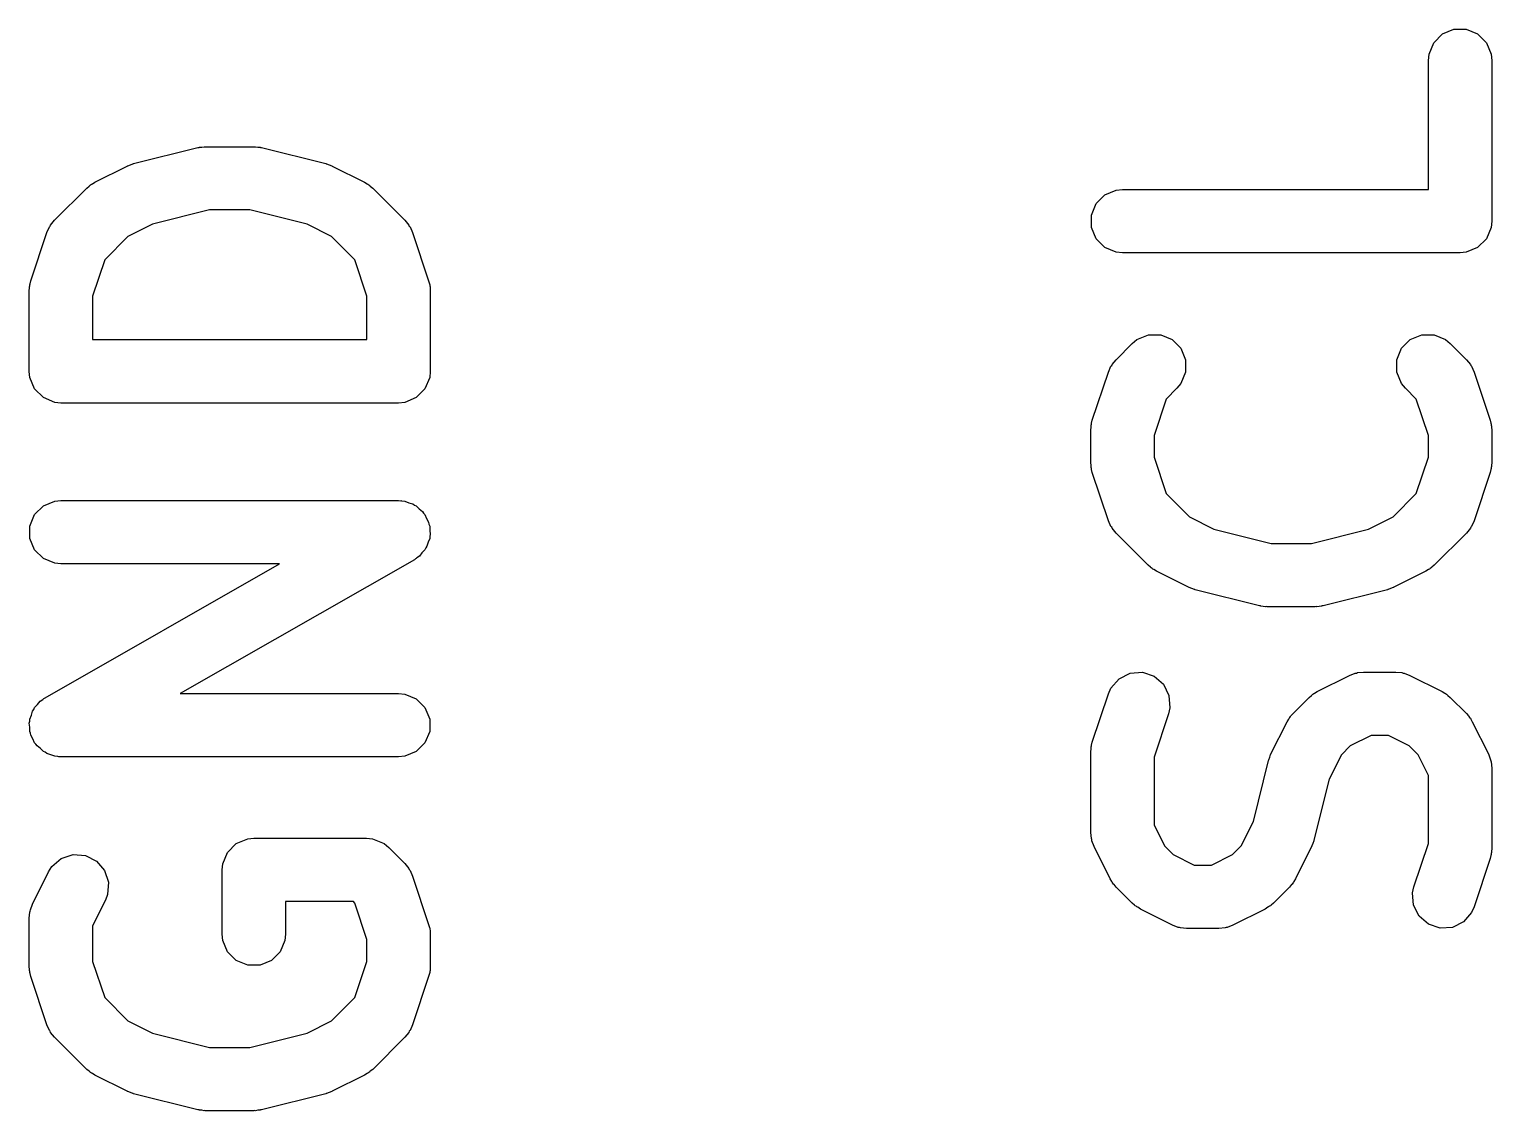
# Model space of a CAD drawing. Header units: inches. Extents: x 0.39 to 2.81, y 0.39 to 2.19.
# Drawn here: x 1.8829 to 2.0193, y 1.8308 to 1.9316 of the extents above; entities that cross this region are included whole.
import ezdxf

# ---------------------------------------------------------------- set-up
doc = ezdxf.new("R2010")
doc.units = ezdxf.units.IN
doc.header["$MEASUREMENT"] = 0
doc.layers.add('BLACK', color=250, linetype='CONTINUOUS')

msp = doc.modelspace()

# ---------------------------------------------------------------- linework, layer by layer
at = {"layer": 'BLACK', "linetype": 'CONTINUOUS'}
for p, q in [((2.01474, 1.93119), (2.01581, 1.93163)), ((2.01581, 1.93163), (2.01696, 1.93163)), ((2.01696, 1.93163), (2.01802, 1.93119)), ((2.01349, 1.92931), (2.01393, 1.93037)), ((2.01393, 1.93037), (2.01474, 1.93119)), ((2.01802, 1.93119), (2.01884, 1.93037)), ((2.01884, 1.93037), (2.01928, 1.92931)), ((2.01343, 1.92873), (2.01349, 1.92931)), ((2.01343, 1.91669), (2.01343, 1.92873)), ((2.01928, 1.92931), (2.01933, 1.92873)), ((2.01933, 1.92873), (2.01933, 1.91373)), ((1.89267, 1.9191), (1.89867, 1.9206)), ((1.89867, 1.9206), (1.89877, 1.92061)), ((1.89877, 1.92061), (1.89881, 1.92063)), ((1.89881, 1.92063), (1.89902, 1.92065)), ((1.89902, 1.92065), (1.89924, 1.92068)), ((1.89924, 1.92068), (1.89928, 1.92068)), ((1.89928, 1.92068), (1.89938, 1.92068)), ((1.89938, 1.92068), (1.90388, 1.92068)), ((1.90388, 1.92068), (1.90398, 1.92068)), ((1.90398, 1.92068), (1.90403, 1.92068)), ((1.90403, 1.92068), (1.90424, 1.92065)), ((1.90424, 1.92065), (1.90446, 1.92063)), ((1.90446, 1.92063), (1.9045, 1.92061)), ((1.9045, 1.92061), (1.9046, 1.9206)), ((1.9046, 1.9206), (1.9106, 1.9191)), ((1.88906, 1.91737), (1.89206, 1.91887)), ((1.89206, 1.91887), (1.89211, 1.91889)), ((1.89211, 1.91889), (1.89212, 1.9189)), ((1.89212, 1.9189), (1.89237, 1.91899)), ((1.89237, 1.91899), (1.8926, 1.91908)), ((1.8926, 1.91908), (1.89263, 1.91908)), ((1.89263, 1.91908), (1.89267, 1.9191)), ((1.9106, 1.9191), (1.91064, 1.91908)), ((1.91064, 1.91908), (1.91066, 1.91908)), ((1.91066, 1.91908), (1.9109, 1.91899)), ((1.9109, 1.91899), (1.91114, 1.9189)), ((1.91114, 1.9189), (1.91116, 1.91889)), ((1.91116, 1.91889), (1.9112, 1.91887)), ((1.9112, 1.91887), (1.9142, 1.91737)), ((1.8853, 1.91382), (1.8883, 1.91682)), ((1.8883, 1.91682), (1.88852, 1.91701)), ((1.88852, 1.91701), (1.88857, 1.91707)), ((1.88857, 1.91707), (1.88866, 1.91712)), ((1.88866, 1.91712), (1.88874, 1.91719)), ((1.88874, 1.91719), (1.88882, 1.91722)), ((1.88882, 1.91722), (1.88906, 1.91737)), ((1.9142, 1.91737), (1.91445, 1.91722)), ((1.91445, 1.91722), (1.91452, 1.91719)), ((1.91452, 1.91719), (1.9146, 1.91712)), ((1.9146, 1.91712), (1.91469, 1.91707)), ((1.91469, 1.91707), (1.91474, 1.91701)), ((1.91474, 1.91701), (1.91497, 1.91682)), ((1.91497, 1.91682), (1.91797, 1.91382)), ((1.98325, 1.91619), (1.98431, 1.91663)), ((1.98431, 1.91663), (1.98489, 1.91669)), ((1.98489, 1.91669), (2.01343, 1.91669)), ((1.98199, 1.91431), (1.98243, 1.91538)), ((1.98243, 1.91538), (1.98325, 1.91619)), ((1.88493, 1.91337), (1.8853, 1.91382)), ((1.89975, 1.91478), (1.89442, 1.91345)), ((1.90352, 1.91478), (1.89975, 1.91478)), ((1.90885, 1.91345), (1.90352, 1.91478)), ((1.91797, 1.91382), (1.91834, 1.91337)), ((1.98199, 1.91316), (1.98199, 1.91431)), ((2.01933, 1.91373), (2.01928, 1.91316)), ((1.88308, 1.90817), (1.88458, 1.91267)), ((1.88458, 1.91267), (1.88482, 1.9132)), ((1.88482, 1.9132), (1.88489, 1.91328)), ((1.88489, 1.91328), (1.88493, 1.91337)), ((1.89442, 1.91345), (1.89213, 1.91231)), ((1.91113, 1.91231), (1.90885, 1.91345)), ((1.91834, 1.91337), (1.91838, 1.91328)), ((1.91838, 1.91328), (1.91845, 1.9132)), ((1.91845, 1.9132), (1.91868, 1.91267)), ((1.91868, 1.91267), (1.92018, 1.90817)), ((1.98243, 1.91209), (1.98199, 1.91316)), ((2.01928, 1.91316), (2.01884, 1.91209)), ((1.89213, 1.91231), (1.88997, 1.91014)), ((1.9133, 1.91014), (1.91113, 1.91231)), ((1.98325, 1.91128), (1.98243, 1.91209)), ((1.98431, 1.91084), (1.98325, 1.91128)), ((2.01802, 1.91128), (2.01696, 1.91084)), ((2.01884, 1.91209), (2.01802, 1.91128)), ((1.88997, 1.91014), (1.88884, 1.90675)), ((1.91443, 1.90675), (1.9133, 1.91014)), ((1.98489, 1.91078), (1.98431, 1.91084)), ((2.01638, 1.91078), (1.98489, 1.91078)), ((2.01696, 1.91084), (2.01638, 1.91078)), ((1.88293, 1.90723), (1.88296, 1.90753)), ((1.88293, 1.89973), (1.88293, 1.90723)), ((1.88296, 1.9076), (1.88298, 1.90771)), ((1.88296, 1.90753), (1.88296, 1.9076)), ((1.88298, 1.90771), (1.88299, 1.90781)), ((1.88299, 1.90781), (1.88302, 1.90788)), ((1.88302, 1.90788), (1.88308, 1.90817)), ((1.92018, 1.90817), (1.92025, 1.90788)), ((1.92025, 1.90788), (1.92028, 1.90781)), ((1.92028, 1.90781), (1.92029, 1.90771)), ((1.92029, 1.90771), (1.92031, 1.9076)), ((1.92031, 1.9076), (1.92031, 1.90753)), ((1.92031, 1.90753), (1.92033, 1.90723)), ((1.92033, 1.90723), (1.92033, 1.89973)), ((1.88884, 1.90675), (1.88884, 1.90269)), ((1.91443, 1.90269), (1.91443, 1.90675)), ((1.98624, 1.90269), (1.98731, 1.90313)), ((1.98731, 1.90313), (1.98846, 1.90313)), ((1.98846, 1.90313), (1.98953, 1.90269)), ((2.01174, 1.90269), (2.01281, 1.90313)), ((2.01281, 1.90313), (2.01396, 1.90313)), ((2.01396, 1.90313), (2.01502, 1.90269)), ((1.88884, 1.90269), (1.91443, 1.90269)), ((1.9843, 1.90082), (1.9858, 1.90232)), ((1.9858, 1.90232), (1.98624, 1.90269)), ((1.98953, 1.90269), (1.99034, 1.90188)), ((1.99034, 1.90188), (1.99078, 1.90081)), ((2.01049, 1.90081), (2.01093, 1.90188)), ((2.01093, 1.90188), (2.01174, 1.90269)), ((2.01502, 1.90269), (2.01547, 1.90232)), ((2.01547, 1.90232), (2.01697, 1.90082)), ((1.98358, 1.89967), (1.98382, 1.9002)), ((1.98382, 1.9002), (1.98389, 1.90028)), ((1.98389, 1.90028), (1.98393, 1.90038)), ((1.98393, 1.90038), (1.9843, 1.90082)), ((1.99078, 1.90081), (1.99078, 1.89966)), ((2.01049, 1.89966), (2.01049, 1.90081)), ((2.01697, 1.90082), (2.01734, 1.90038)), ((2.01734, 1.90038), (2.01738, 1.90028)), ((2.01738, 1.90028), (2.01745, 1.9002)), ((2.01745, 1.9002), (2.01768, 1.89967)), ((1.88299, 1.89916), (1.88293, 1.89973)), ((1.88343, 1.89809), (1.88299, 1.89916)), ((1.92028, 1.89916), (1.91984, 1.89809)), ((1.92033, 1.89973), (1.92028, 1.89916)), ((1.98208, 1.89517), (1.98358, 1.89967)), ((1.99078, 1.89966), (1.99034, 1.8986)), ((2.01093, 1.8986), (2.01049, 1.89966)), ((2.01768, 1.89967), (2.01918, 1.89517)), ((1.88425, 1.89728), (1.88343, 1.89809)), ((1.91984, 1.89809), (1.91902, 1.89728)), ((1.98997, 1.89815), (1.98897, 1.89714)), ((1.99034, 1.8986), (1.98997, 1.89815)), ((2.01129, 1.89815), (2.01093, 1.8986)), ((2.0123, 1.89714), (2.01129, 1.89815)), ((1.88531, 1.89684), (1.88425, 1.89728)), ((1.88589, 1.89678), (1.88531, 1.89684)), ((1.91738, 1.89678), (1.88589, 1.89678)), ((1.91796, 1.89684), (1.91738, 1.89678)), ((1.91902, 1.89728), (1.91796, 1.89684)), ((1.98897, 1.89714), (1.98784, 1.89376)), ((2.01343, 1.89376), (2.0123, 1.89714)), ((1.98196, 1.89461), (1.98198, 1.89471)), ((1.98198, 1.89471), (1.98199, 1.89481)), ((1.98199, 1.89481), (1.98202, 1.89489)), ((1.98202, 1.89489), (1.98208, 1.89517)), ((2.01918, 1.89517), (2.01925, 1.89489)), ((2.01925, 1.89489), (2.01928, 1.89481)), ((2.01928, 1.89481), (2.01929, 1.89471)), ((2.01929, 1.89471), (2.01931, 1.89461)), ((1.98193, 1.89424), (1.98196, 1.89453)), ((1.98193, 1.89124), (1.98193, 1.89424)), ((1.98196, 1.89453), (1.98196, 1.89461)), ((1.98784, 1.89376), (1.98784, 1.89172)), ((2.01343, 1.89172), (2.01343, 1.89376)), ((2.01931, 1.89461), (2.01931, 1.89453)), ((2.01931, 1.89453), (2.01933, 1.89424)), ((2.01933, 1.89424), (2.01933, 1.89124)), ((1.98196, 1.89095), (1.98193, 1.89124)), ((1.98196, 1.89087), (1.98196, 1.89095)), ((1.98198, 1.89077), (1.98196, 1.89087)), ((1.98199, 1.89066), (1.98198, 1.89077)), ((1.98202, 1.89059), (1.98199, 1.89066)), ((1.98208, 1.8903), (1.98202, 1.89059)), ((1.98784, 1.89172), (1.98897, 1.88833)), ((2.0123, 1.88833), (2.01343, 1.89172)), ((2.01925, 1.89059), (2.01918, 1.8903)), ((2.01928, 1.89066), (2.01925, 1.89059)), ((2.01929, 1.89077), (2.01928, 1.89066)), ((2.01931, 1.89087), (2.01929, 1.89077)), ((2.01933, 1.89124), (2.01931, 1.89095)), ((2.01931, 1.89095), (2.01931, 1.89087)), ((1.98358, 1.8858), (1.98208, 1.8903)), ((2.01918, 1.8903), (2.01768, 1.8858)), ((1.98897, 1.88833), (1.99113, 1.88617)), ((2.01013, 1.88617), (2.0123, 1.88833)), ((1.88343, 1.88638), (1.88425, 1.88719)), ((1.88425, 1.88719), (1.88531, 1.88763)), ((1.88531, 1.88763), (1.88589, 1.88769)), ((1.88589, 1.88769), (1.91738, 1.88769)), ((1.91738, 1.88769), (1.91753, 1.88767)), ((1.91753, 1.88767), (1.91759, 1.88768)), ((1.91759, 1.88768), (1.91766, 1.88766)), ((1.91766, 1.88766), (1.91796, 1.88763)), ((1.91796, 1.88763), (1.91832, 1.88748)), ((1.91832, 1.88748), (1.9187, 1.88738)), ((1.9187, 1.88738), (1.91885, 1.88726)), ((1.91885, 1.88726), (1.91902, 1.88719)), ((1.91902, 1.88719), (1.9193, 1.88691)), ((1.9193, 1.88691), (1.91961, 1.88667)), ((1.91961, 1.88667), (1.9197, 1.88651)), ((1.9197, 1.88651), (1.91984, 1.88638)), ((1.88299, 1.88531), (1.88343, 1.88638)), ((1.88299, 1.88416), (1.88299, 1.88531)), ((1.91984, 1.88638), (1.91999, 1.88601)), ((1.91999, 1.88601), (1.92018, 1.88567)), ((1.92018, 1.88567), (1.92021, 1.88549)), ((1.92021, 1.88549), (1.92028, 1.88531)), ((1.92028, 1.88531), (1.92028, 1.88492)), ((1.98382, 1.88528), (1.98358, 1.8858)), ((1.98389, 1.8852), (1.98382, 1.88528)), ((1.98393, 1.8851), (1.98389, 1.8852)), ((1.9843, 1.88465), (1.98393, 1.8851)), ((1.99113, 1.88617), (1.99342, 1.88502)), ((2.00785, 1.88502), (2.01013, 1.88617)), ((2.01734, 1.8851), (2.01697, 1.88465)), ((2.01738, 1.8852), (2.01734, 1.8851)), ((2.01745, 1.88528), (2.01738, 1.8852)), ((2.01768, 1.8858), (2.01745, 1.88528)), ((1.88343, 1.8831), (1.88299, 1.88416)), ((1.92013, 1.8838), (1.92002, 1.88342)), ((1.92028, 1.88416), (1.92013, 1.8838)), ((1.92028, 1.88492), (1.92033, 1.88453)), ((1.92033, 1.88453), (1.92028, 1.88435)), ((1.92028, 1.88435), (1.92028, 1.88416)), ((1.9873, 1.88165), (1.9843, 1.88465)), ((1.99342, 1.88502), (1.99875, 1.88369)), ((2.00252, 1.88369), (2.00785, 1.88502)), ((2.01697, 1.88465), (2.01397, 1.88165)), ((1.88425, 1.88228), (1.88343, 1.8831)), ((1.91932, 1.88251), (1.91908, 1.88234)), ((1.91956, 1.88282), (1.91932, 1.88251)), ((1.91984, 1.8831), (1.91956, 1.88282)), ((1.91991, 1.88327), (1.91984, 1.8831)), ((1.92002, 1.88342), (1.91991, 1.88327)), ((1.99875, 1.88369), (2.00252, 1.88369)), ((1.88531, 1.88184), (1.88425, 1.88228)), ((1.88442, 1.8693), (1.90626, 1.88178)), ((1.88589, 1.88178), (1.88531, 1.88184)), ((1.90626, 1.88178), (1.88589, 1.88178)), ((1.91885, 1.88217), (1.897, 1.86969)), ((1.91897, 1.88226), (1.91885, 1.88217)), ((1.91902, 1.88228), (1.91897, 1.88226)), ((1.91908, 1.88234), (1.91902, 1.88228)), ((1.98752, 1.88146), (1.9873, 1.88165)), ((1.98757, 1.88141), (1.98752, 1.88146)), ((1.98766, 1.88135), (1.98757, 1.88141)), ((1.98774, 1.88128), (1.98766, 1.88135)), ((1.98782, 1.88125), (1.98774, 1.88128)), ((1.98806, 1.8811), (1.98782, 1.88125)), ((1.99106, 1.8796), (1.98806, 1.8811)), ((2.0132, 1.8811), (2.0102, 1.8796)), ((2.01345, 1.88125), (2.0132, 1.8811)), ((2.01352, 1.88128), (2.01345, 1.88125)), ((2.0136, 1.88135), (2.01352, 1.88128)), ((2.01369, 1.88141), (2.0136, 1.88135)), ((2.01374, 1.88146), (2.01369, 1.88141)), ((2.01397, 1.88165), (2.01374, 1.88146)), ((1.99111, 1.87958), (1.99106, 1.8796)), ((1.99112, 1.87957), (1.99111, 1.87958)), ((1.99137, 1.87948), (1.99112, 1.87957)), ((1.9916, 1.87939), (1.99137, 1.87948)), ((1.99163, 1.87939), (1.9916, 1.87939)), ((1.99167, 1.87937), (1.99163, 1.87939)), ((1.99767, 1.87787), (1.99167, 1.87937)), ((2.0096, 1.87937), (2.0036, 1.87787)), ((2.00964, 1.87939), (2.0096, 1.87937)), ((2.00966, 1.87939), (2.00964, 1.87939)), ((2.0099, 1.87948), (2.00966, 1.87939)), ((2.01014, 1.87957), (2.0099, 1.87948)), ((2.01016, 1.87958), (2.01014, 1.87957)), ((2.0102, 1.8796), (2.01016, 1.87958)), ((1.99777, 1.87786), (1.99767, 1.87787)), ((1.99781, 1.87784), (1.99777, 1.87786)), ((1.99802, 1.87782), (1.99781, 1.87784)), ((1.99824, 1.87779), (1.99802, 1.87782)), ((1.99828, 1.8778), (1.99824, 1.87779)), ((1.99838, 1.87779), (1.99828, 1.8778)), ((2.00288, 1.87779), (1.99838, 1.87779)), ((2.00298, 1.8778), (2.00288, 1.87779)), ((2.00303, 1.87779), (2.00298, 1.8778)), ((2.00324, 1.87782), (2.00303, 1.87779)), ((2.00346, 1.87784), (2.00324, 1.87782)), ((2.0035, 1.87786), (2.00346, 1.87784)), ((2.0036, 1.87787), (2.0035, 1.87786)), ((1.98458, 1.87107), (1.98561, 1.87159)), ((1.98561, 1.87159), (1.98675, 1.87167)), ((1.98675, 1.87167), (1.98785, 1.87131)), ((2.00606, 1.87138), (2.0066, 1.87159)), ((2.0066, 1.87159), (2.00671, 1.8716)), ((2.00671, 1.8716), (2.00681, 1.87164)), ((2.00681, 1.87164), (2.00738, 1.87169)), ((2.00738, 1.87169), (2.01038, 1.87169)), ((2.01038, 1.87169), (2.01096, 1.87164)), ((2.01096, 1.87164), (2.01106, 1.8716)), ((2.01106, 1.8716), (2.01116, 1.87159)), ((2.01116, 1.87159), (2.0117, 1.87138)), ((1.98358, 1.86967), (1.98382, 1.8702)), ((1.98382, 1.8702), (1.98458, 1.87107)), ((1.98785, 1.87131), (1.98872, 1.87055)), ((1.98872, 1.87055), (1.98923, 1.86952)), ((2.00306, 1.86988), (2.00606, 1.87138)), ((2.0117, 1.87138), (2.0147, 1.86988)), ((1.88371, 1.86866), (1.88395, 1.86897)), ((1.88395, 1.86897), (1.88419, 1.86914)), ((1.88419, 1.86914), (1.88425, 1.86919)), ((1.88425, 1.86919), (1.8843, 1.86922)), ((1.8843, 1.86922), (1.88442, 1.8693)), ((1.897, 1.86969), (1.91738, 1.86969)), ((1.91738, 1.86969), (1.91796, 1.86963)), ((1.91796, 1.86963), (1.91902, 1.86919)), ((1.91902, 1.86919), (1.91984, 1.86838)), ((1.98208, 1.86517), (1.98358, 1.86967)), ((1.98923, 1.86952), (1.98931, 1.86837)), ((2.0008, 1.86783), (2.0023, 1.86933)), ((2.0023, 1.86933), (2.00252, 1.86951)), ((2.00252, 1.86951), (2.00257, 1.86957)), ((2.00257, 1.86957), (2.00266, 1.86963)), ((2.00266, 1.86963), (2.00274, 1.8697)), ((2.00274, 1.8697), (2.00281, 1.86973)), ((2.00281, 1.86973), (2.00306, 1.86988)), ((2.0147, 1.86988), (2.01495, 1.86973)), ((2.01495, 1.86973), (2.01502, 1.8697)), ((2.01502, 1.8697), (2.0151, 1.86963)), ((2.0151, 1.86963), (2.01519, 1.86957)), ((2.01519, 1.86957), (2.01524, 1.86951)), ((2.01524, 1.86951), (2.01547, 1.86933)), ((2.01547, 1.86933), (2.01697, 1.86783)), ((1.88299, 1.86731), (1.88314, 1.86768)), ((1.88314, 1.86768), (1.88324, 1.86806)), ((1.88324, 1.86806), (1.88336, 1.86821)), ((1.88336, 1.86821), (1.88343, 1.86838)), ((1.88343, 1.86838), (1.88371, 1.86866)), ((1.91984, 1.86838), (1.92028, 1.86731)), ((1.98919, 1.86781), (1.98784, 1.86376)), ((1.98931, 1.86837), (1.98919, 1.86781)), ((2.0004, 1.86731), (2.00043, 1.86738)), ((2.00043, 1.86738), (2.00049, 1.86746)), ((2.00049, 1.86746), (2.00055, 1.86755)), ((2.00055, 1.86755), (2.00061, 1.8676)), ((2.00061, 1.8676), (2.0008, 1.86783)), ((2.01697, 1.86783), (2.01716, 1.8676)), ((2.01716, 1.8676), (2.01721, 1.86755)), ((2.01721, 1.86755), (2.01727, 1.86746)), ((2.01727, 1.86746), (2.01734, 1.86738)), ((2.01734, 1.86738), (2.01737, 1.86731)), ((1.88294, 1.86694), (1.88299, 1.86713)), ((1.88299, 1.86656), (1.88294, 1.86694)), ((1.88299, 1.86713), (1.88299, 1.86731)), ((1.88299, 1.86616), (1.88299, 1.86656)), ((1.88306, 1.86599), (1.88299, 1.86616)), ((1.88309, 1.8658), (1.88306, 1.86599)), ((1.92028, 1.86616), (1.91984, 1.8651)), ((1.92028, 1.86731), (1.92028, 1.86616)), ((1.99874, 1.86406), (2.00024, 1.86706)), ((2.00024, 1.86706), (2.0004, 1.86731)), ((2.01737, 1.86731), (2.01752, 1.86706)), ((2.01752, 1.86706), (2.01902, 1.86406)), ((1.88328, 1.86546), (1.88309, 1.8658)), ((1.88343, 1.8651), (1.88328, 1.86546)), ((1.88356, 1.86497), (1.88343, 1.8651)), ((1.88366, 1.8648), (1.88356, 1.86497)), ((1.88397, 1.86456), (1.88366, 1.8648)), ((1.91984, 1.8651), (1.91902, 1.86428)), ((1.98196, 1.86461), (1.98198, 1.86471)), ((1.98196, 1.86453), (1.98196, 1.86461)), ((1.98198, 1.86471), (1.98199, 1.86482)), ((1.98199, 1.86482), (1.98202, 1.86489)), ((1.98202, 1.86489), (1.98208, 1.86517)), ((2.00613, 1.86481), (2.00531, 1.86399)), ((2.00808, 1.86579), (2.00613, 1.86481)), ((2.00969, 1.86579), (2.00808, 1.86579)), ((2.01163, 1.86481), (2.00969, 1.86579)), ((2.01246, 1.86399), (2.01163, 1.86481)), ((1.88425, 1.86428), (1.88397, 1.86456)), ((1.88442, 1.86421), (1.88425, 1.86428)), ((1.88457, 1.8641), (1.88442, 1.86421)), ((1.88495, 1.86399), (1.88457, 1.8641)), ((1.88531, 1.86384), (1.88495, 1.86399)), ((1.8856, 1.86381), (1.88531, 1.86384)), ((1.88568, 1.86379), (1.8856, 1.86381)), ((1.88574, 1.8638), (1.88568, 1.86379)), ((1.88589, 1.86379), (1.88574, 1.8638)), ((1.91738, 1.86379), (1.88589, 1.86379)), ((1.91796, 1.86384), (1.91738, 1.86379)), ((1.91902, 1.86428), (1.91796, 1.86384)), ((1.98193, 1.86424), (1.98196, 1.86453)), ((1.98193, 1.85674), (1.98193, 1.86424)), ((1.98784, 1.86376), (1.98784, 1.85744)), ((1.9971, 1.85777), (1.99852, 1.86346)), ((1.99852, 1.86346), (1.99853, 1.8635)), ((1.99853, 1.8635), (1.99854, 1.86352)), ((1.99854, 1.86352), (1.99863, 1.86376)), ((1.99863, 1.86376), (1.99871, 1.864)), ((1.99871, 1.864), (1.99873, 1.86402)), ((1.99873, 1.86402), (1.99874, 1.86406)), ((2.00531, 1.86399), (2.00417, 1.86171)), ((2.01343, 1.86204), (2.01246, 1.86399)), ((2.01902, 1.86406), (2.01923, 1.86352)), ((2.01923, 1.86352), (2.01924, 1.86342)), ((2.01924, 1.86342), (2.01928, 1.86332)), ((2.01928, 1.86332), (2.01933, 1.86274)), ((2.01343, 1.85572), (2.01343, 1.86204)), ((2.01933, 1.86274), (2.01933, 1.85524)), ((2.00417, 1.86171), (2.00275, 1.85603)), ((1.98199, 1.85617), (1.98193, 1.85674)), ((1.98784, 1.85744), (1.98881, 1.85549)), ((1.99596, 1.85549), (1.9971, 1.85777)), ((1.90143, 1.85488), (1.90224, 1.8557)), ((1.90224, 1.8557), (1.90331, 1.85614)), ((1.90331, 1.85614), (1.90388, 1.85619)), ((1.90388, 1.85619), (1.91438, 1.85619)), ((1.91438, 1.85619), (1.91496, 1.85614)), ((1.91496, 1.85614), (1.91602, 1.8557)), ((1.91602, 1.8557), (1.91647, 1.85533)), ((1.91647, 1.85533), (1.91797, 1.85383)), ((1.98203, 1.85607), (1.98199, 1.85617)), ((1.98204, 1.85596), (1.98203, 1.85607)), ((1.98224, 1.85542), (1.98204, 1.85596)), ((1.98374, 1.85242), (1.98224, 1.85542)), ((1.98881, 1.85549), (1.98963, 1.85467)), ((1.99514, 1.85467), (1.99596, 1.85549)), ((2.00252, 1.85542), (2.00102, 1.85242)), ((2.00254, 1.85546), (2.00252, 1.85542)), ((2.00255, 1.85548), (2.00254, 1.85546)), ((2.00264, 1.85572), (2.00255, 1.85548)), ((2.00273, 1.85596), (2.00264, 1.85572)), ((2.00275, 1.85603), (2.00273, 1.85598)), ((2.00273, 1.85598), (2.00273, 1.85596)), ((2.01208, 1.85168), (2.01343, 1.85572)), ((2.01933, 1.85524), (2.01931, 1.85495)), ((1.88505, 1.85355), (1.88592, 1.85431)), ((1.88592, 1.85431), (1.88702, 1.85467)), ((1.88702, 1.85467), (1.88817, 1.85459)), ((1.88817, 1.85459), (1.8892, 1.85407)), ((1.8892, 1.85407), (1.88995, 1.8532)), ((1.90093, 1.85324), (1.90099, 1.85382)), ((1.90099, 1.85382), (1.90143, 1.85488)), ((1.91797, 1.85383), (1.91834, 1.85338)), ((1.98963, 1.85467), (1.99158, 1.8537)), ((1.99319, 1.8537), (1.99514, 1.85467)), ((2.01918, 1.85431), (2.01768, 1.84981)), ((2.01925, 1.85459), (2.01918, 1.85431)), ((2.01928, 1.85467), (2.01925, 1.85459)), ((2.01929, 1.85477), (2.01928, 1.85467)), ((2.01931, 1.85487), (2.01929, 1.85477)), ((2.01931, 1.85495), (2.01931, 1.85487)), ((1.88324, 1.85006), (1.88474, 1.85306)), ((1.88474, 1.85306), (1.88505, 1.85355)), ((1.88995, 1.8532), (1.89031, 1.85211)), ((1.90093, 1.84724), (1.90093, 1.85324)), ((1.91834, 1.85338), (1.91838, 1.85328)), ((1.91838, 1.85328), (1.91845, 1.8532)), ((1.91845, 1.8532), (1.91868, 1.85267)), ((1.91868, 1.85267), (1.92018, 1.84817)), ((1.9839, 1.85217), (1.98374, 1.85242)), ((1.99158, 1.8537), (1.99319, 1.8537)), ((2.00102, 1.85242), (2.00087, 1.85217)), ((1.89031, 1.85211), (1.89023, 1.85096)), ((1.98393, 1.8521), (1.9839, 1.85217)), ((1.984, 1.85202), (1.98393, 1.8521)), ((1.98405, 1.85193), (1.984, 1.85202)), ((1.98411, 1.85188), (1.98405, 1.85193)), ((1.9843, 1.85165), (1.98411, 1.85188)), ((1.9858, 1.85015), (1.9843, 1.85165)), ((2.00047, 1.85165), (1.99897, 1.85015)), ((2.00066, 1.85188), (2.00047, 1.85165)), ((2.00072, 1.85193), (2.00066, 1.85188)), ((2.00077, 1.85202), (2.00072, 1.85193)), ((2.00084, 1.8521), (2.00077, 1.85202)), ((2.00087, 1.85217), (2.00084, 1.8521)), ((2.01195, 1.85111), (2.01208, 1.85168)), ((2.01203, 1.84996), (2.01195, 1.85111)), ((1.88304, 1.84952), (1.88324, 1.85006)), ((1.89003, 1.85042), (1.88884, 1.84804)), ((1.89023, 1.85096), (1.89003, 1.85042)), ((1.91316, 1.85029), (1.90684, 1.85029)), ((1.90684, 1.85029), (1.90684, 1.84724)), ((1.9133, 1.85015), (1.91316, 1.85029)), ((1.91443, 1.84676), (1.9133, 1.85015)), ((1.98602, 1.84997), (1.9858, 1.85015)), ((1.98607, 1.84991), (1.98602, 1.84997)), ((1.98616, 1.84985), (1.98607, 1.84991)), ((1.98624, 1.84979), (1.98616, 1.84985)), ((1.98632, 1.84976), (1.98624, 1.84979)), ((1.98656, 1.8496), (1.98632, 1.84976)), ((1.99845, 1.84976), (1.9982, 1.8496)), ((1.99852, 1.84979), (1.99845, 1.84976)), ((1.99861, 1.84985), (1.99852, 1.84979)), ((1.99869, 1.84991), (1.99861, 1.84985)), ((1.99875, 1.84997), (1.99869, 1.84991)), ((1.99897, 1.85015), (1.99875, 1.84997)), ((2.01255, 1.84893), (2.01203, 1.84996)), ((2.01768, 1.84981), (2.01745, 1.84928)), ((1.88293, 1.84874), (1.88299, 1.84932)), ((1.88293, 1.84424), (1.88293, 1.84874)), ((1.88299, 1.84932), (1.88303, 1.84941)), ((1.88303, 1.84941), (1.88304, 1.84952)), ((1.98956, 1.8481), (1.98656, 1.8496)), ((1.9982, 1.8496), (1.9952, 1.8481)), ((2.01342, 1.84818), (2.01255, 1.84893)), ((2.01669, 1.84841), (2.01566, 1.84789)), ((2.01745, 1.84928), (2.01669, 1.84841)), ((1.88884, 1.84804), (1.88884, 1.84472)), ((1.90099, 1.84667), (1.90093, 1.84724)), ((1.90684, 1.84724), (1.90678, 1.84667)), ((1.92018, 1.84817), (1.92025, 1.84789)), ((1.92025, 1.84789), (1.92028, 1.84782)), ((1.92028, 1.84782), (1.92029, 1.84771)), ((1.92029, 1.84771), (1.92031, 1.84761)), ((1.92031, 1.84761), (1.92031, 1.84753)), ((1.92031, 1.84753), (1.92033, 1.84724)), ((1.92033, 1.84724), (1.92033, 1.84424)), ((1.9901, 1.84789), (1.98956, 1.8481)), ((1.99021, 1.84789), (1.9901, 1.84789)), ((1.99031, 1.84785), (1.99021, 1.84789)), ((1.99088, 1.84779), (1.99031, 1.84785)), ((1.99388, 1.84779), (1.99088, 1.84779)), ((1.99446, 1.84785), (1.99388, 1.84779)), ((1.99456, 1.84789), (1.99446, 1.84785)), ((1.99466, 1.84789), (1.99456, 1.84789)), ((1.9952, 1.8481), (1.99466, 1.84789)), ((2.01451, 1.84781), (2.01342, 1.84818)), ((2.01566, 1.84789), (2.01451, 1.84781)), ((1.90143, 1.8456), (1.90099, 1.84667)), ((1.90224, 1.84479), (1.90143, 1.8456)), ((1.90634, 1.8456), (1.90552, 1.84479)), ((1.90678, 1.84667), (1.90634, 1.8456)), ((1.91443, 1.84472), (1.91443, 1.84676)), ((1.88296, 1.84395), (1.88293, 1.84424)), ((1.88884, 1.84472), (1.88997, 1.84134)), ((1.90331, 1.84435), (1.90224, 1.84479)), ((1.90446, 1.84435), (1.90331, 1.84435)), ((1.90552, 1.84479), (1.90446, 1.84435)), ((1.9133, 1.84134), (1.91443, 1.84472)), ((1.92033, 1.84424), (1.92031, 1.84395)), ((1.88296, 1.84387), (1.88296, 1.84395)), ((1.88298, 1.84377), (1.88296, 1.84387)), ((1.88299, 1.84367), (1.88298, 1.84377)), ((1.88302, 1.84359), (1.88299, 1.84367)), ((1.88308, 1.84331), (1.88302, 1.84359)), ((1.88458, 1.83881), (1.88308, 1.84331)), ((1.92018, 1.84331), (1.91868, 1.83881)), ((1.92025, 1.84359), (1.92018, 1.84331)), ((1.92028, 1.84367), (1.92025, 1.84359)), ((1.92029, 1.84377), (1.92028, 1.84367)), ((1.92031, 1.84387), (1.92029, 1.84377)), ((1.92031, 1.84395), (1.92031, 1.84387)), ((1.88997, 1.84134), (1.89213, 1.83917)), ((1.91113, 1.83917), (1.9133, 1.84134)), ((1.88482, 1.83828), (1.88458, 1.83881)), ((1.89213, 1.83917), (1.89442, 1.83803)), ((1.90885, 1.83803), (1.91113, 1.83917)), ((1.91868, 1.83881), (1.91845, 1.83828)), ((1.88489, 1.8382), (1.88482, 1.83828)), ((1.88493, 1.8381), (1.88489, 1.8382)), ((1.8853, 1.83765), (1.88493, 1.8381)), ((1.8883, 1.83465), (1.8853, 1.83765)), ((1.89442, 1.83803), (1.89975, 1.8367)), ((1.90352, 1.8367), (1.90885, 1.83803)), ((1.91797, 1.83765), (1.91497, 1.83465)), ((1.91834, 1.8381), (1.91797, 1.83765)), ((1.91838, 1.8382), (1.91834, 1.8381)), ((1.91845, 1.83828), (1.91838, 1.8382)), ((1.89975, 1.8367), (1.90352, 1.8367)), ((1.88852, 1.83447), (1.8883, 1.83465)), ((1.91497, 1.83465), (1.91474, 1.83447)), ((1.88857, 1.83441), (1.88852, 1.83447)), ((1.88866, 1.83435), (1.88857, 1.83441)), ((1.88874, 1.83429), (1.88866, 1.83435)), ((1.88882, 1.83426), (1.88874, 1.83429)), ((1.88906, 1.8341), (1.88882, 1.83426)), ((1.89206, 1.8326), (1.88906, 1.8341)), ((1.9142, 1.8341), (1.9112, 1.8326)), ((1.91445, 1.83426), (1.9142, 1.8341)), ((1.91452, 1.83429), (1.91445, 1.83426)), ((1.9146, 1.83435), (1.91452, 1.83429)), ((1.91469, 1.83441), (1.9146, 1.83435)), ((1.91474, 1.83447), (1.91469, 1.83441)), ((1.89211, 1.83259), (1.89206, 1.8326)), ((1.89212, 1.83257), (1.89211, 1.83259)), ((1.89237, 1.83249), (1.89212, 1.83257)), ((1.8926, 1.83239), (1.89237, 1.83249)), ((1.89263, 1.83239), (1.8926, 1.83239)), ((1.89267, 1.83238), (1.89263, 1.83239)), ((1.89867, 1.83088), (1.89267, 1.83238)), ((1.9106, 1.83238), (1.9046, 1.83088)), ((1.91064, 1.83239), (1.9106, 1.83238)), ((1.91066, 1.83239), (1.91064, 1.83239)), ((1.9109, 1.83249), (1.91066, 1.83239)), ((1.91114, 1.83257), (1.9109, 1.83249)), ((1.91116, 1.83259), (1.91114, 1.83257)), ((1.9112, 1.8326), (1.91116, 1.83259)), ((1.89877, 1.83086), (1.89867, 1.83088)), ((1.89881, 1.83085), (1.89877, 1.83086)), ((1.89902, 1.83083), (1.89881, 1.83085)), ((1.89924, 1.83079), (1.89902, 1.83083)), ((1.89928, 1.8308), (1.89924, 1.83079)), ((1.89938, 1.83079), (1.89928, 1.8308)), ((1.90388, 1.83079), (1.89938, 1.83079)), ((1.90398, 1.8308), (1.90388, 1.83079)), ((1.90403, 1.83079), (1.90398, 1.8308)), ((1.90424, 1.83083), (1.90403, 1.83079)), ((1.90446, 1.83085), (1.90424, 1.83083)), ((1.9045, 1.83086), (1.90446, 1.83085)), ((1.9046, 1.83088), (1.9045, 1.83086))]:
    msp.add_line(p, q, dxfattribs=at)

doc.saveas('drawing.dxf')
